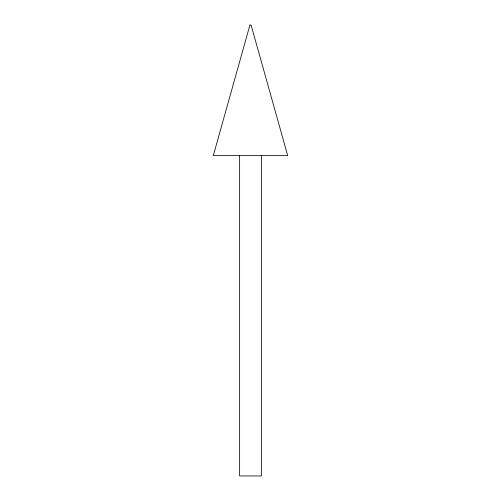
<?xml version="1.0" encoding="UTF-8"?>
<svg xmlns="http://www.w3.org/2000/svg" width="501" height="501" viewBox="0 0 501 501"><rect width="100%" height="100%" fill="white"/><g stroke="black" fill="none" stroke-linecap="round" stroke-linejoin="round"><path stroke-width="0.75" d="M261.365 155.636L261.365 475.95L239.635 475.95L239.635 155.636M249.911 25.05L213.301 155.636L287.699 155.636L251.089 25.05L249.911 25.05"/></g></svg>
